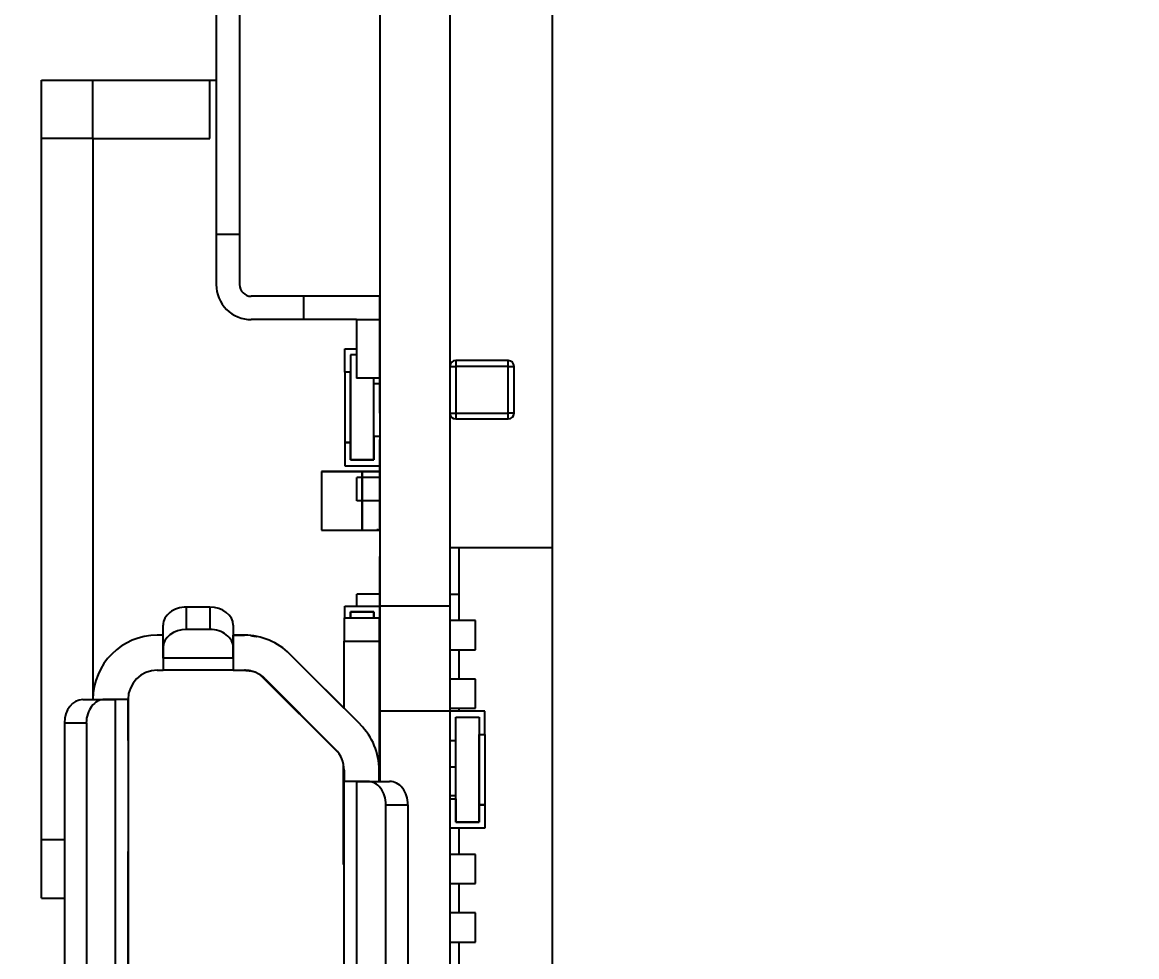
# Model space of a CAD drawing. Extents: x 119.2 to 174.2, y 86.4 to 135.7.
# Drawn here: x 126.15 to 135.69, y 107.95 to 115.94 of the extents above; entities that cross this region are included whole.
import ezdxf
from ezdxf.enums import TextEntityAlignment as Align

# ---------------------------------------------------------------- set-up
doc = ezdxf.new("R2010")
doc.units = 0
doc.layers.get('0').update_dxf_attribs({"linetype": 'CONTINUOUS'})
doc.layers.add('Dimension005', color=7, linetype='CONTINUOUS')
doc.layers.add('ProjItem012', color=7, linetype='CONTINUOUS')
doc.styles.get("Standard").update_dxf_attribs({"font": 'arial.ttf'})
doc.dimstyles.get("Standard").update_dxf_attribs({"dimscale": 0, "dimtxt": 2.5, "dimasz": 2.5, "dimexe": 1.25, "dimexo": 0.625, "dimtad": 1, "dimtxsty": 'STANDARD', "dimcen": 2.5, "dimazin": 3, "dimtfac": 1, "dimtmove": 0, "dimatfit": 3})

# ---------------------------------------------------------------- blocks, each defined once
blk = doc.blocks.new('*Dimension005')
at = {"color": 0}
for points in [[(121.312, 132.579), (121.312, 131.746), (126.312, 132.163)], [(135.687, 132.579), (135.687, 131.746), (130.687, 132.163)]]:
    blk.add_solid(points, dxfattribs=at)
at = {"layer": 'Dimension005'}
for p, q in [((126.312, 123.45), (126.312, 132.163)), ((130.687, 132.163), (126.312, 132.163)), ((130.687, 111.45), (130.687, 132.163))]:
    blk.add_line(p, q, dxfattribs=at)
blk.add_text('4.38', height=3.5, dxfattribs=at).set_placement((123.802, 132.163), align=Align.CENTER)

msp = doc.modelspace()

# ---------------------------------------------------------------- linework, layer by layer
at = {"layer": 'ProjItem012'}
for p, q in [((129.207, 123.95), (129.207, 110.95)), ((129.807, 123.95), (129.807, 110.95)), ((127.807, 119.37), (127.807, 114.13)), ((128.007, 116.85), (128.007, 114.13)), ((126.312, 114.95), (126.312, 115.45)), ((126.312, 115.45), (126.752, 115.45)), ((126.752, 115.45), (127.752, 115.45)), ((126.752, 114.95), (126.752, 115.45)), ((127.752, 115.45), (127.807, 115.45)), ((127.752, 114.95), (127.752, 115.45)), ((126.312, 108.95), (126.312, 114.95)), ((126.752, 114.95), (126.312, 114.95)), ((126.752, 114.95), (126.752, 110.15)), ((126.752, 114.95), (127.752, 114.95)), ((127.807, 114.13), (127.807, 113.7)), ((127.807, 114.13), (128.007, 114.13)), ((128.007, 114.13), (128.007, 113.7)), ((128.557, 113.6), (128.107, 113.6)), ((128.557, 113.4), (128.557, 113.6)), ((129.207, 113.6), (128.557, 113.6)), ((129.207, 112.6), (129.207, 113.6)), ((129.207, 113.6), (129.207, 113.6)), ((129.207, 112.6), (129.207, 113.6)), ((129.207, 113.6), (129.207, 113.6)), ((128.557, 113.4), (128.107, 113.4)), ((129.007, 113.4), (128.557, 113.4)), ((129.007, 113.4), (129.007, 112.9)), ((129.007, 113.4), (129.207, 113.4)), ((129.207, 113.4), (129.207, 113.4)), ((128.907, 112.95), (128.907, 113.15)), ((128.907, 113.15), (129.007, 113.15)), ((129.007, 113.1), (128.957, 113.1)), ((128.957, 113.1), (128.957, 112.95)), ((128.957, 113.1), (128.957, 112.2)), ((129.007, 113.1), (128.957, 113.1)), ((129.808, 113.1), (129.808, 113.1)), ((129.808, 113.1), (129.808, 112.5)), ((129.808, 113.1), (129.808, 112.5)), ((130.307, 113.05), (129.857, 113.05)), ((130.307, 113.05), (129.857, 113.05)), ((130.307, 113.05), (129.857, 113.05)), ((129.857, 113), (129.857, 112.6)), ((130.307, 113), (129.857, 113)), ((130.307, 113), (129.857, 113)), ((129.857, 113), (129.857, 112.6)), ((129.857, 113), (129.857, 112.6)), ((130.307, 113), (129.857, 113)), ((130.307, 112.6), (130.307, 113)), ((130.307, 112.6), (130.307, 113)), ((130.307, 112.6), (130.307, 113)), ((130.357, 112.6), (130.357, 113)), ((130.357, 112.6), (130.357, 113)), ((130.357, 112.6), (130.357, 113)), ((128.957, 112.95), (128.907, 112.95)), ((128.907, 112.95), (128.907, 112.35)), ((128.957, 112.95), (128.907, 112.95)), ((128.957, 112.35), (128.957, 112.95)), ((129.207, 112.9), (129.007, 112.9)), ((129.157, 112.2), (129.157, 112.9)), ((129.207, 112.9), (129.207, 112.9)), ((129.207, 112.85), (129.157, 112.85)), ((129.207, 112.85), (129.207, 112.85)), ((129.207, 112.6), (129.207, 112.6)), ((129.857, 112.6), (130.307, 112.6)), ((129.857, 112.6), (130.307, 112.6)), ((129.857, 112.6), (130.307, 112.6)), ((129.808, 112.5), (129.808, 112.5)), ((129.857, 112.55), (130.307, 112.55)), ((129.857, 112.55), (130.307, 112.55)), ((129.857, 112.55), (130.307, 112.55)), ((129.207, 112.4), (129.157, 112.4)), ((129.157, 112.4), (129.157, 112.2)), ((128.957, 112.35), (128.907, 112.35)), ((128.907, 112.35), (128.907, 112.15)), ((128.907, 112.35), (128.957, 112.35)), ((128.957, 112.2), (128.957, 112.35)), ((129.207, 112.1), (129.207, 112.375)), ((129.207, 112.375), (129.207, 112.375)), ((129.207, 112.1), (129.207, 112.375)), ((129.157, 112.2), (128.957, 112.2)), ((128.957, 112.2), (129.157, 112.2)), ((129.057, 112.1), (128.707, 112.1)), ((128.707, 112.1), (128.707, 111.6)), ((128.707, 112.1), (128.707, 111.6)), ((128.707, 112.1), (128.707, 111.6)), ((128.707, 112.1), (129.057, 112.1)), ((129.057, 112.1), (128.707, 112.1)), ((128.707, 112.1), (128.707, 111.6)), ((128.707, 112.1), (129.057, 112.1)), ((128.907, 112.15), (129.207, 112.15)), ((129.057, 111.6), (129.057, 112.1)), ((129.057, 111.6), (129.057, 112.1)), ((129.057, 112.1), (129.057, 111.6)), ((129.057, 112.1), (129.057, 111.6)), ((129.207, 112.1), (129.057, 112.1)), ((129.057, 112.1), (129.207, 112.1)), ((129.057, 112.1), (129.057, 111.6)), ((129.207, 112.1), (129.057, 112.1)), ((129.057, 112.1), (129.207, 112.1)), ((129.057, 112.1), (129.057, 111.6)), ((129.057, 112.1), (129.057, 111.6)), ((129.057, 112.1), (129.057, 111.6)), ((129.207, 112.15), (129.207, 112.15)), ((129.207, 111.6), (129.207, 112.1)), ((129.207, 112.1), (129.207, 112.1)), ((129.207, 111.6), (129.207, 112.1)), ((129.207, 112.1), (129.207, 112.1)), ((129.207, 112.1), (129.207, 112.1)), ((129.207, 112.1), (129.207, 112.1)), ((129.207, 112.1), (129.207, 112.1)), ((129.012, 111.85), (129.012, 112.05)), ((129.207, 112.05), (129.012, 112.05)), ((129.207, 112.05), (129.207, 112.05)), ((129.207, 111.85), (129.012, 111.85)), ((129.207, 111.85), (129.207, 111.85)), ((129.808, 111.85), (129.808, 111.85)), ((129.808, 111.808), (129.808, 111.042)), ((129.808, 111.808), (129.808, 111.042)), ((129.808, 111.808), (129.808, 111.808)), ((128.707, 111.6), (129.057, 111.6)), ((128.707, 111.6), (129.057, 111.6)), ((128.707, 111.6), (129.057, 111.6)), ((128.707, 111.6), (129.057, 111.6)), ((129.185, 111.601), (129.192, 111.601)), ((129.192, 111.601), (129.185, 111.601)), ((129.185, 111.601), (129.192, 111.601)), ((129.192, 111.601), (129.185, 111.601)), ((129.185, 111.601), (129.192, 111.601)), ((129.192, 111.601), (129.185, 111.601)), ((129.185, 111.601), (129.192, 111.601)), ((129.192, 111.601), (129.185, 111.601)), ((129.207, 111.6), (129.207, 111.6)), ((129.807, 111.45), (129.808, 111.45)), ((129.808, 111.45), (129.887, 111.45)), ((129.887, 110.825), (129.887, 111.45)), ((129.887, 111.45), (130.687, 111.45)), ((130.687, 104.45), (130.687, 111.45)), ((129.207, 111.05), (129.207, 111.375)), ((129.207, 111.375), (129.207, 111.375)), ((129.207, 111.05), (129.207, 111.375)), ((129.012, 110.95), (129.012, 111.05)), ((129.207, 111.05), (129.012, 111.05)), ((129.207, 111.05), (129.207, 111.05)), ((129.207, 111.05), (129.207, 111.05)), ((129.207, 109.45), (129.207, 111.05)), ((129.207, 109.45), (129.207, 111.05)), ((129.807, 111.05), (129.808, 111.05)), ((129.808, 111.05), (129.887, 111.05)), ((129.808, 111.042), (129.808, 111.042)), ((129.808, 111), (129.808, 111)), ((129.808, 111), (129.808, 111)), ((129.808, 111), (129.808, 111)), ((127.752, 110.94), (127.552, 110.94)), ((127.552, 110.748), (127.552, 110.94)), ((127.752, 110.94), (127.752, 110.748)), ((128.907, 110.85), (128.907, 110.95)), ((128.907, 110.95), (129.207, 110.95)), ((129.157, 110.9), (128.957, 110.9)), ((128.957, 110.9), (128.957, 110.85)), ((128.957, 110.85), (128.957, 110.9)), ((128.957, 110.9), (129.157, 110.9)), ((129.157, 110.85), (129.157, 110.9)), ((129.157, 110.9), (129.157, 110.85)), ((129.807, 110.95), (129.207, 110.95)), ((129.207, 110.95), (129.207, 110.95)), ((127.352, 110.595), (127.352, 110.786)), ((127.952, 110.786), (127.952, 110.595)), ((128.902, 110.85), (129.202, 110.85)), ((129.808, 110.825), (129.807, 110.825)), ((129.808, 110.84), (129.808, 110.84)), ((129.887, 110.825), (129.808, 110.825)), ((129.808, 110.798), (129.808, 110.602)), ((129.808, 110.798), (129.808, 110.602)), ((129.808, 110.798), (129.808, 110.798)), ((130.027, 110.825), (129.887, 110.825)), ((130.027, 110.575), (130.027, 110.825)), ((127.352, 110.7), (127.302, 110.7)), ((127.352, 110.505), (127.352, 110.7)), ((127.752, 110.748), (127.552, 110.748)), ((128.049, 110.7), (127.952, 110.7)), ((127.952, 110.505), (127.952, 110.7)), ((129.207, 110.7), (129.202, 110.7)), ((129.207, 110.7), (129.207, 110.7)), ((127.352, 110.595), (127.352, 110.505)), ((127.952, 110.595), (127.952, 110.505)), ((128.902, 110.074), (128.902, 110.65)), ((128.902, 110.65), (129.202, 110.65)), ((129.202, 110.65), (129.202, 109.45)), ((129.807, 110.575), (129.808, 110.575)), ((129.808, 110.602), (129.808, 110.602)), ((129.808, 110.575), (129.887, 110.575)), ((129.887, 110.325), (129.887, 110.575)), ((129.887, 110.575), (130.027, 110.575)), ((127.952, 110.505), (127.352, 110.505)), ((128.902, 110.074), (128.438, 110.539)), ((129.041, 109.935), (128.438, 110.539)), ((129.808, 110.56), (129.808, 110.56)), ((129.808, 110.56), (129.808, 110.56)), ((127.302, 110.4), (127.352, 110.4)), ((127.952, 110.4), (127.352, 110.4)), ((127.952, 110.4), (128.049, 110.4)), ((129.808, 110.475), (129.808, 110.475)), ((129.808, 110.475), (129.808, 109.825)), ((129.808, 110.475), (129.808, 109.825)), ((128.861, 109.685), (128.187, 110.358)), ((128.226, 110.327), (128.829, 109.723)), ((129.808, 110.325), (129.807, 110.325)), ((129.887, 110.325), (129.808, 110.325)), ((130.027, 110.325), (129.887, 110.325)), ((130.027, 110.075), (130.027, 110.325)), ((129.207, 110.2), (129.202, 110.2)), ((129.207, 110.2), (129.207, 110.2)), ((126.664, 110.15), (126.851, 110.15)), ((126.752, 110.15), (126.943, 110.15)), ((126.943, 110.15), (126.851, 110.15)), ((126.943, 110.15), (126.943, 103.75)), ((127.052, 109.925), (127.052, 110.15)), ((127.052, 110.15), (127.052, 103.75)), ((129.807, 110.05), (129.207, 110.05)), ((129.207, 110.05), (129.207, 109.45)), ((129.807, 110.075), (129.808, 110.075)), ((129.807, 110.05), (129.807, 103.85)), ((129.808, 110.05), (129.807, 110.05)), ((129.808, 110.075), (129.887, 110.075)), ((130.107, 110.05), (129.808, 110.05)), ((129.857, 109.8), (129.857, 110)), ((129.857, 110), (130.057, 110)), ((129.857, 109.1), (129.857, 110)), ((129.857, 110), (130.057, 110)), ((129.887, 110.05), (129.887, 110.075)), ((129.887, 110.075), (130.027, 110.075)), ((130.057, 110), (130.057, 109.85)), ((130.057, 110), (130.057, 109.1)), ((130.107, 109.85), (130.107, 110.05)), ((126.507, 109.95), (126.507, 103.95)), ((126.507, 109.95), (126.695, 109.95)), ((126.695, 109.95), (126.695, 103.95)), ((129.202, 109.95), (129.207, 109.95)), ((129.207, 109.95), (129.207, 109.95)), ((129.202, 109.85), (129.207, 109.85)), ((129.207, 109.85), (129.207, 109.85)), ((129.808, 109.825), (129.808, 109.825)), ((130.057, 109.85), (130.107, 109.85)), ((130.057, 109.25), (130.057, 109.85)), ((130.057, 109.85), (130.107, 109.85)), ((130.107, 109.85), (130.107, 109.25)), ((127.052, 109.8), (127.052, 109.675)), ((129.807, 109.8), (129.857, 109.8)), ((129.808, 109.798), (129.808, 109.602)), ((129.808, 109.798), (129.808, 109.602)), ((129.808, 109.798), (129.808, 109.798)), ((127.052, 109.675), (127.052, 108.975)), ((127.052, 109.675), (127.052, 108.975)), ((128.897, 108.74), (128.897, 109.596)), ((128.902, 109.546), (128.902, 109.45)), ((129.202, 109.45), (129.202, 109.546)), ((129.807, 109.575), (129.808, 109.575)), ((129.808, 109.602), (129.808, 109.602)), ((129.808, 109.575), (129.857, 109.575)), ((129.808, 109.56), (129.808, 109.56)), ((129.808, 109.56), (129.808, 109.56)), ((128.902, 104.45), (128.902, 109.45)), ((129.012, 109.45), (129.202, 109.45)), ((129.104, 109.45), (129.012, 109.45)), ((129.012, 104.45), (129.012, 109.45)), ((129.104, 109.45), (129.291, 109.45)), ((129.808, 109.34), (129.808, 109.34)), ((129.26, 104.65), (129.26, 109.25)), ((129.26, 109.25), (129.447, 109.25)), ((129.447, 109.25), (129.447, 104.65)), ((129.808, 109.325), (129.807, 109.325)), ((129.807, 109.3), (129.857, 109.3)), ((129.857, 109.325), (129.808, 109.325)), ((129.808, 109.275), (129.808, 109.275)), ((129.808, 109.275), (129.808, 108.625)), ((129.808, 109.275), (129.808, 108.625)), ((129.857, 109.3), (129.857, 109.1)), ((130.057, 109.1), (130.057, 109.25)), ((130.057, 109.25), (130.107, 109.25)), ((130.107, 109.25), (130.057, 109.25)), ((130.107, 109.25), (130.107, 109.05)), ((129.808, 109.05), (129.807, 109.05)), ((130.107, 109.05), (129.808, 109.05)), ((129.857, 109.1), (130.057, 109.1)), ((130.057, 109.1), (129.857, 109.1)), ((129.887, 108.825), (129.887, 109.05)), ((127.052, 108.975), (127.052, 108.85)), ((126.312, 108.45), (126.312, 108.95)), ((126.507, 108.95), (126.312, 108.95)), ((128.902, 108.875), (128.897, 108.875)), ((129.808, 108.825), (129.807, 108.825)), ((129.887, 108.825), (129.808, 108.825)), ((130.027, 108.825), (129.887, 108.825)), ((130.027, 108.575), (130.027, 108.825)), ((127.052, 105.175), (127.052, 108.725)), ((128.897, 108.74), (128.902, 108.74)), ((129.807, 108.575), (129.808, 108.575)), ((129.808, 108.625), (129.808, 108.625)), ((129.808, 108.625), (129.808, 108.602)), ((129.808, 108.625), (129.808, 108.602)), ((129.808, 108.602), (129.808, 108.602)), ((129.808, 108.575), (129.887, 108.575)), ((129.887, 108.325), (129.887, 108.575)), ((129.887, 108.575), (130.027, 108.575)), ((129.808, 108.56), (129.808, 108.56)), ((129.808, 108.56), (129.808, 108.56)), ((126.312, 108.45), (126.507, 108.45)), ((129.808, 108.325), (129.807, 108.325)), ((129.808, 108.34), (129.808, 108.34)), ((129.887, 108.325), (129.808, 108.325)), ((129.808, 108.298), (129.808, 108.102)), ((129.808, 108.298), (129.808, 108.102)), ((129.808, 108.298), (129.808, 108.298)), ((130.027, 108.325), (129.887, 108.325)), ((130.027, 108.075), (130.027, 108.325)), ((129.808, 108.102), (129.808, 108.102)), ((129.807, 108.075), (129.808, 108.075)), ((129.808, 108.075), (129.887, 108.075)), ((129.808, 108.06), (129.808, 108.06)), ((129.808, 108.06), (129.808, 108.06)), ((129.887, 107.825), (129.887, 108.075)), ((129.887, 108.075), (130.027, 108.075))]:
    msp.add_line(p, q, dxfattribs=at)
for centre, radius, start, end in [((128.107, 113.7), 0.1, 180, -90), ((129.857, 113), 0.05, 179.638, 180), ((129.857, 113), 0.05, 179.638, 180), ((129.857, 113), 0.05, 179.638, 180), ((129.857, 113), 0.05, 179.638, 180), ((129.857, 113), 0.05, 90, 175.191), ((129.857, 113), 0.05, 90, 175.191), ((129.857, 113), 0.05, 90, 175.191), ((129.857, 113), 0.05, 90, 175.191), ((130.307, 113), 0.05, 0, 90), ((130.307, 113), 0.05, 0, 90), ((130.307, 113), 0.05, 0, 90), ((130.307, 113), 0.05, 0, 90), ((129.857, 112.6), 0.05, 180, -179.638), ((129.857, 112.6), 0.05, -180, -179.638), ((129.857, 112.6), 0.05, -180, -179.638), ((129.857, 112.6), 0.05, 180, -179.638), ((129.857, 112.6), 0.05, -175.191, -90), ((129.857, 112.6), 0.05, -175.191, -90), ((129.857, 112.6), 0.05, -175.191, -90), ((129.857, 112.6), 0.05, -175.191, -90), ((130.307, 112.6), 0.05, -90, 0), ((130.307, 112.6), 0.05, -90, 0), ((130.307, 112.6), 0.05, -90, 0), ((130.307, 112.6), 0.05, -90, 0), ((127.302, 110.15), 0.55, 90, 180), ((128.049, 110.15), 0.55, 45, 90), ((127.302, 110.15), 0.25, 90, 180), ((128.049, 110.15), 0.25, 45, 90), ((128.049, 110.15), 0.25, 65.5302, 77.8439), ((128.049, 110.15), 0.25, 44.9491, 56.4783), ((128.652, 109.546), 0.55, 0, 45), ((128.652, 109.546), 0.25, 0, 45), ((128.652, 109.546), 0.25, 0, 45)]:
    msp.add_arc(centre, radius, start, end, dxfattribs=at)
for centre, major_axis, ratio, start_param, end_param in [((128.107, 113.7), (0.2449, -0.1732), 1, 3.75707, 5.32787), ((127.552, 110.786), (0.2, 0), 0.769614, -4.71239, -3.14159), ((127.752, 110.786), (0.2, 0), 0.769614, 0, -4.71239), ((127.552, 110.595), (-0.2, 0), 0.769614, 4.71239, 0), ((127.752, 110.595), (-0.2, 0), 0.769614, 3.14159, 4.71239), ((126.664, 109.95), (0, 0.2), 0.781629, 0, -4.71239), ((126.851, 109.95), (0, -0.2), 0.781629, 3.14159, 4.71239), ((129.104, 109.25), (0, -0.2), 0.781629, -4.71239, -3.14159), ((129.291, 109.25), (0, -0.2), 0.781629, -4.71239, -3.14159)]:
    msp.add_ellipse(centre, major_axis=major_axis, ratio=ratio, start_param=start_param, end_param=end_param, dxfattribs=at)
for points, degree in [([(129.807, 113), (129.808, 113)], 1), ([(129.807, 113), (129.808, 113)], 1), ([(129.807, 113), (129.808, 113)], 1), ([(129.808, 113), (129.809, 113), (129.832, 113), (129.857, 113)], 3), ([(129.808, 113), (129.809, 113), (129.832, 113), (129.857, 113)], 3), ([(129.808, 113), (129.809, 113), (129.832, 113), (129.857, 113)], 3), ([(129.857, 113.05), (129.857, 113.051), (129.857, 113.027), (129.857, 113)], 3), ([(129.857, 113.05), (129.857, 113.051), (129.857, 113.027), (129.857, 113)], 3), ([(129.857, 113.05), (129.857, 113.051), (129.857, 113.027), (129.857, 113)], 3), ([(130.307, 113), (130.307, 113.027), (130.307, 113.051), (130.307, 113.05)], 3), ([(130.307, 113), (130.307, 113.027), (130.307, 113.051), (130.307, 113.05)], 3), ([(130.307, 113), (130.307, 113.027), (130.307, 113.051), (130.307, 113.05)], 3), ([(130.307, 113), (130.334, 113), (130.358, 113), (130.357, 113)], 3), ([(130.307, 113), (130.334, 113), (130.358, 113), (130.357, 113)], 3), ([(130.307, 113), (130.334, 113), (130.358, 113), (130.357, 113)], 3), ([(129.807, 112.6), (129.808, 112.6)], 1), ([(129.807, 112.6), (129.808, 112.6)], 1), ([(129.807, 112.6), (129.808, 112.6)], 1), ([(129.808, 112.6), (129.809, 112.6), (129.832, 112.6), (129.857, 112.6)], 3), ([(129.808, 112.6), (129.809, 112.6), (129.832, 112.6), (129.857, 112.6)], 3), ([(129.808, 112.6), (129.809, 112.6), (129.832, 112.6), (129.857, 112.6)], 3), ([(129.857, 112.6), (129.857, 112.573), (129.857, 112.549), (129.857, 112.55)], 3), ([(129.857, 112.6), (129.857, 112.573), (129.857, 112.549), (129.857, 112.55)], 3), ([(129.857, 112.6), (129.857, 112.573), (129.857, 112.549), (129.857, 112.55)], 3), ([(130.357, 112.6), (130.358, 112.6), (130.334, 112.6), (130.307, 112.6)], 3), ([(130.357, 112.6), (130.358, 112.6), (130.334, 112.6), (130.307, 112.6)], 3), ([(130.307, 112.55), (130.307, 112.549), (130.307, 112.573), (130.307, 112.6)], 3), ([(130.307, 112.55), (130.307, 112.549), (130.307, 112.573), (130.307, 112.6)], 3), ([(130.357, 112.6), (130.358, 112.6), (130.334, 112.6), (130.307, 112.6)], 3), ([(130.307, 112.55), (130.307, 112.549), (130.307, 112.573), (130.307, 112.6)], 3), ([(129.808, 111.85), (129.808, 111.85), (129.808, 111.83), (129.808, 111.808)], 3), ([(129.808, 111.85), (129.808, 111.85), (129.808, 111.83), (129.808, 111.808)], 3), ([(129.057, 111.6), (129.207, 111.6)], 1), ([(129.057, 111.6), (129.207, 111.6)], 1), ([(129.057, 111.6), (129.207, 111.6)], 1), ([(129.057, 111.6), (129.207, 111.6)], 1), ([(129.183, 111.601), (129.184, 111.601), (129.183, 111.601)], 2), ([(129.187, 111.601), (129.185, 111.601), (129.187, 111.601)], 2), ([(129.187, 111.601), (129.187, 111.601)], 1), ([(129.187, 111.601), (129.193, 111.601), (129.193, 111.601)], 2), ([(129.191, 111.601), (129.192, 111.601), (129.187, 111.601)], 2), ([(129.19, 111.601), (129.19, 111.601)], 1), ([(129.193, 111.601), (129.191, 111.601)], 1), ([(129.808, 111.042), (129.808, 111.02), (129.808, 111), (129.808, 111)], 3), ([(129.808, 111.042), (129.808, 111.02), (129.808, 111), (129.808, 111)], 3), ([(129.207, 110.95), (129.207, 110.731), (129.207, 110.401), (129.207, 110.05)], 3), ([(129.807, 110.95), (129.807, 110.731), (129.807, 110.401), (129.807, 110.05)], 3), ([(128.902, 110.85), (128.902, 110.852), (128.902, 110.757), (128.902, 110.65)], 3), ([(129.202, 110.85), (129.202, 110.852), (129.202, 110.757), (129.202, 110.65)], 3), ([(129.808, 110.84), (129.808, 110.84), (129.808, 110.82), (129.808, 110.798)], 3), ([(129.808, 110.84), (129.808, 110.84), (129.808, 110.82), (129.808, 110.798)], 3), ([(127.952, 110.7), (127.995, 110.7), (128.049, 110.7)], 2), ([(128.1, 110.698), (128.099, 110.698)], 1), ([(128.099, 110.698), (128.152, 110.69)], 1), ([(129.808, 110.602), (129.808, 110.58), (129.808, 110.56), (129.808, 110.56)], 3), ([(129.808, 110.602), (129.808, 110.58), (129.808, 110.56), (129.808, 110.56)], 3), ([(127.352, 110.505), (127.352, 110.403), (127.352, 110.4)], 2), ([(127.952, 110.505), (127.952, 110.403), (127.952, 110.4)], 2), ([(128.099, 110.395), (128.074, 110.4), (128.049, 110.4)], 2), ([(128.049, 110.4), (128.075, 110.4), (128.102, 110.394)], 2), ([(128.102, 110.394), (128.099, 110.395)], 1), ([(128.152, 110.378), (128.152, 110.378)], 1), ([(127.052, 110.15), (127.049, 110.15), (126.943, 110.15)], 2), ([(127.052, 109.8), (127.052, 109.867), (127.052, 109.926), (127.052, 109.925)], 3), ([(129.808, 109.8), (129.808, 109.798)], 1), ([(129.808, 109.8), (129.808, 109.798)], 1), ([(129.808, 109.602), (129.808, 109.58), (129.808, 109.56), (129.808, 109.56)], 3), ([(129.808, 109.602), (129.808, 109.58), (129.808, 109.56), (129.808, 109.56)], 3), ([(129.012, 109.45), (128.906, 109.45), (128.902, 109.45)], 2), ([(129.808, 109.34), (129.808, 109.337), (129.808, 109.3)], 2), ([(129.808, 109.34), (129.808, 109.337), (129.808, 109.3)], 2), ([(127.052, 108.725), (127.052, 108.724), (127.052, 108.783), (127.052, 108.85)], 3), ([(129.808, 108.602), (129.808, 108.58), (129.808, 108.56), (129.808, 108.56)], 3), ([(129.808, 108.602), (129.808, 108.58), (129.808, 108.56), (129.808, 108.56)], 3), ([(129.808, 108.34), (129.808, 108.34), (129.808, 108.32), (129.808, 108.298)], 3), ([(129.808, 108.34), (129.808, 108.34), (129.808, 108.32), (129.808, 108.298)], 3), ([(129.808, 108.102), (129.808, 108.08), (129.808, 108.06), (129.808, 108.06)], 3), ([(129.808, 108.102), (129.808, 108.08), (129.808, 108.06), (129.808, 108.06)], 3)]:
    msp.add_open_spline(points, degree=degree, dxfattribs=at)

# ---------------------------------------------------------------- dimensions: what is measured, and where the dimension line sits
at = {"layer": 'Dimension005'}
dim = msp.add_linear_dim(base=(123.802, 132.163), p1=(130.687, 111.45), p2=(126.312, 123.45), text='4.38', dimstyle='STANDARD', dxfattribs=at)
dim.commit()
dim.dimension.update_dxf_attribs({"geometry": '*Dimension005', "text_midpoint": (128.5, 130.45)})

doc.saveas('drawing.dxf')
